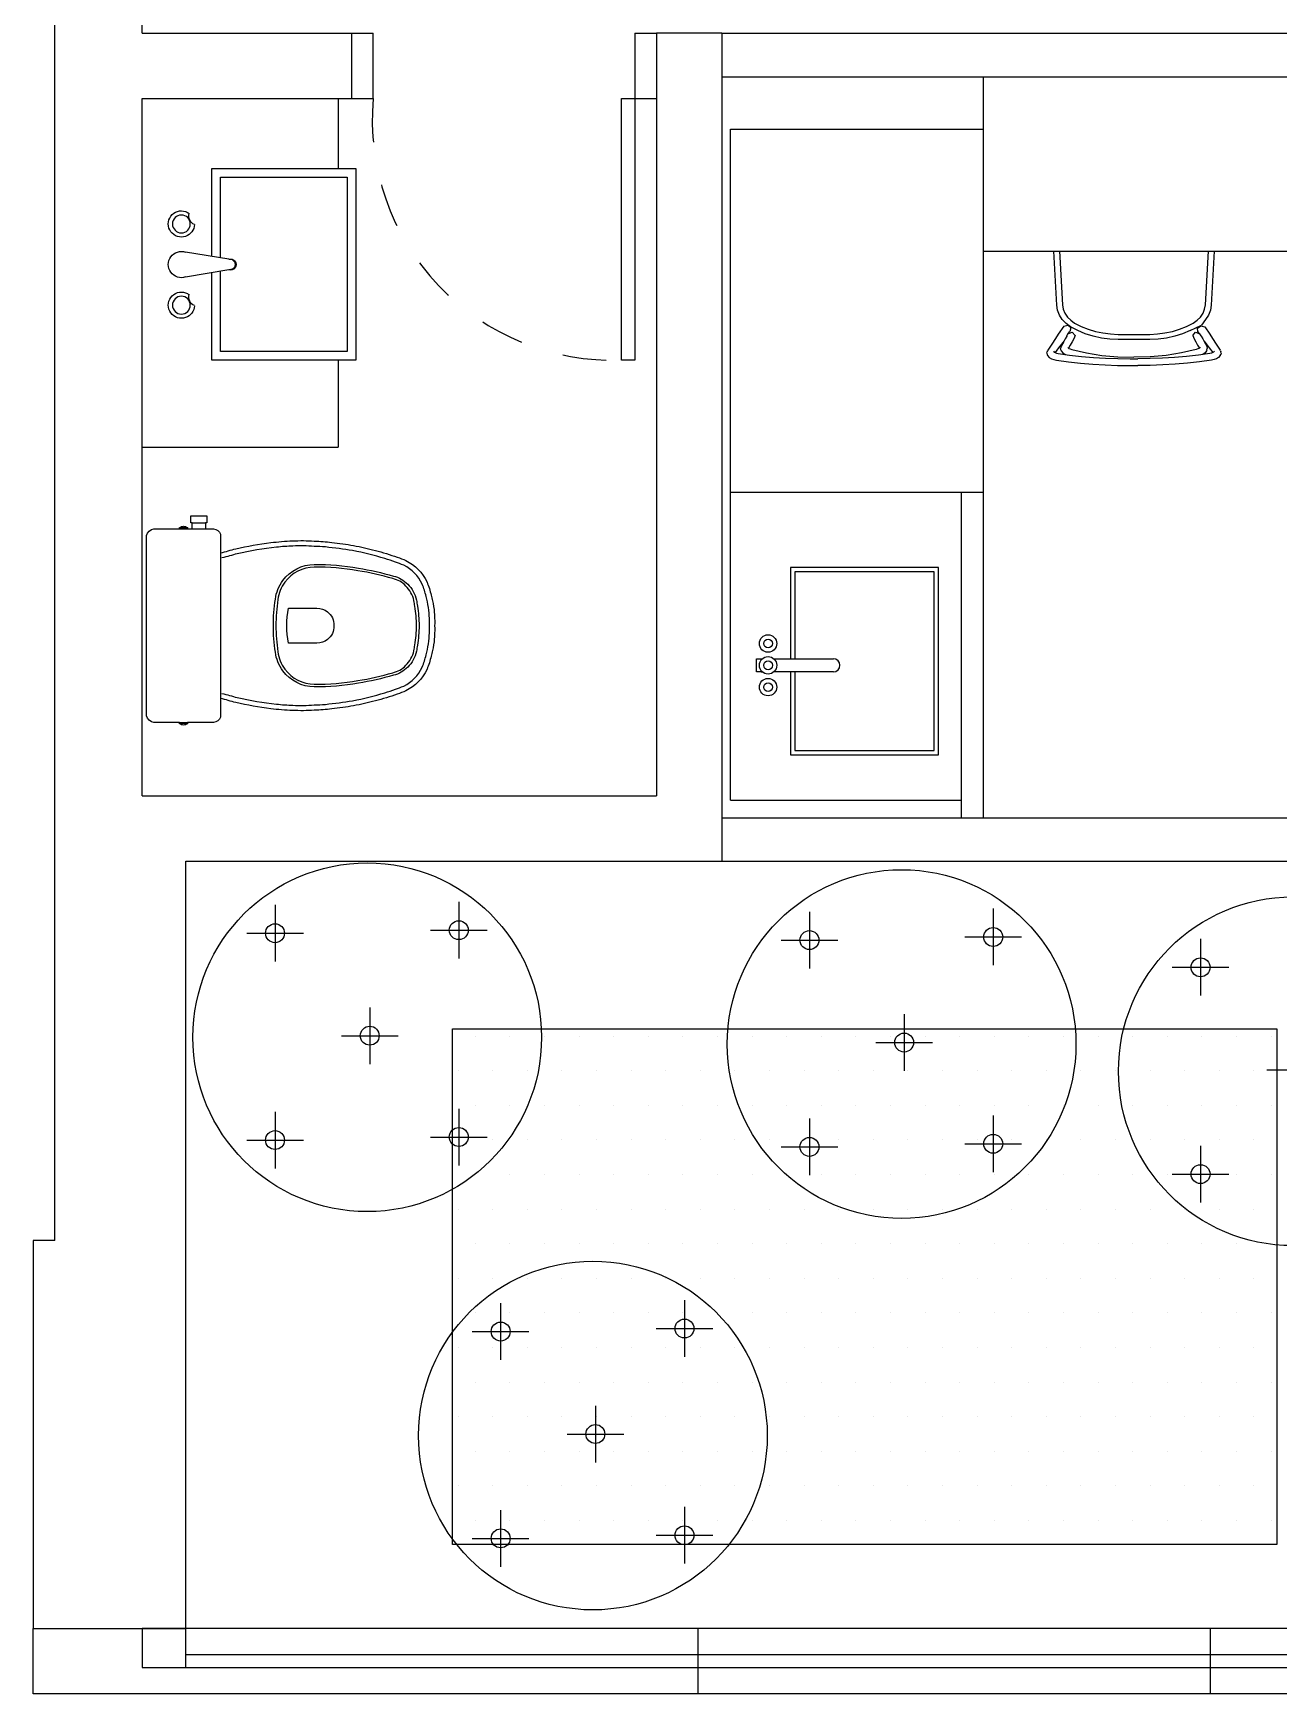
# Model space of a CAD drawing. Header units: millimetres. Extents: x 7034 to 7235, y -465 to -378.
# Drawn here: x 7036.26 to 7039.118, y -393.227 to -389.417 of the extents above; entities that cross this region are included whole.
import ezdxf

# ---------------------------------------------------------------- set-up
doc = ezdxf.new("R2010")
doc.units = ezdxf.units.MM
doc.header["$LTSCALE"] = 0.005
doc.linetypes.add('CONTINUO', pattern=[0])
doc.linetypes.add('DASHED', pattern=[19.05, 12.7, -6.35])
doc.layers.get('0').update_dxf_attribs({"linetype": 'CONTINUO'})
for name, color, linetype in [('252', 252, 'Continuous'), ('ARQ-PEITORIAL', 4, 'Continuous'), ('ARQ_ALVENARIA', 6, 'Continuous'), ('ARQ_ESQUADRIA', 5, 'Continuous'), ('ARQ_JANELAALTA', 150, 'DASHED'), ('ARQ_MOBILIARIO 1', 8, 'Continuous'), ('ARQ_MOBILIARIO 2', 252, 'Continuous'), ('JANELA', 10, 'Continuous'), ('NN_PISO', 8, 'Continuous')]:
    doc.layers.add(name, color=color, linetype=linetype)

# ---------------------------------------------------------------- blocks, each defined once
blk = doc.blocks.new('cbtorb2')
at = {"layer": '252'}
for p, q in [((-0.01, -0.0904), (-0.0237, -0.0081)), ((0.01, -0.0904), (0.0237, -0.0081)), ((-0.0088, -0.0975), (-0.01, -0.0904)), ((0.0088, -0.0975), (0.01, -0.0904))]:
    blk.add_line(p, q, dxfattribs=at)
for centre in [(-0.0774, 0), (0.0774, 0)]:
    blk.add_circle(centre, 0.017, dxfattribs=at)
for centre, radius, start, end in [((-0.0774, 0), 0.025, 341.1513, 198.8487), ((0, 0), 0.025, 341.1513, 198.8487), ((0.0774, 0), 0.025, 341.1513, 198.8487), ((-0.0774, 0), 0.025, 198.8487, 216.2316), ((-0.0927, -0.0318), 0.0177, 22.7472, 105.6562), ((-0.0774, 0), 0.025, 272.1718, 341.1513), ((0.0774, 0), 0.025, 198.8487, 216.2316), ((0.062, -0.0318), 0.0177, 22.7472, 105.6562), ((0.0774, 0), 0.025, 272.1718, 341.1513), ((0, -0.0938), 0.0106, 161.2845, 18.7155), ((0, -0.0922), 0.0103, 210.8046, 329.1954)]:
    blk.add_arc(centre, radius, start, end, dxfattribs=at)
blk = doc.blocks.new('Baci01p')
for points in [[(0.17, 0), (0.17, 0.205, 0.059373), (0.1695, 0.2098, 0.333509), (0.154, 0.222), (0.1355, 0.222), (0.1045, 0.222), (0.094, 0.222), (0.094, 0.2248, 0.252251), (0.0939, 0.2251, 0.160103), (0.085, 0.228, 0.160103), (0.0761, 0.2251, 0.252251), (0.076, 0.2248), (0.076, 0.222), (0.017, 0.222, 0.327853), (0.0003, 0.2069, 0.087637), (0, 0.2038), (0, 0), (0, -0.2038, 0.087637), (0.0003, -0.2069, 0.327853), (0.017, -0.222), (0.076, -0.222), (0.076, -0.2248, 0.252251), (0.0761, -0.2251, 0.160103), (0.085, -0.228, 0.160103), (0.0939, -0.2251, 0.252251), (0.094, -0.2248), (0.094, -0.222), (0.1045, -0.222), (0.1045, -0.236), (0.102, -0.236), (0.102, -0.252), (0.12, -0.252), (0.138, -0.252), (0.138, -0.236), (0.1355, -0.236), (0.1355, -0.222), (0.154, -0.222, 0.333509), (0.1695, -0.2098, 0.059373), (0.17, -0.205)], [(0.291, 0, 0.041331), (0.2956, -0.0608, 0.129345), (0.3127, -0.1036, 0.234638), (0.385, -0.1405, 0.044666), (0.486, -0.1319, 0.031515), (0.5665, -0.1138, 0.151063), (0.5993, -0.0952, 0.148094), (0.6192, -0.0588, 0.031073), (0.6214, -0.0451, 0.035055), (0.6255, 0, 0.035055), (0.6214, 0.0451, 0.031073), (0.6192, 0.0588, 0.148094), (0.5993, 0.0952, 0.151063), (0.5665, 0.1138, 0.031515), (0.486, 0.1319, 0.044666), (0.385, 0.1405, 0.234638), (0.3127, 0.1036, 0.129345), (0.2956, 0.0608, 0.041331)], [(0.297, 0, -0.041434), (0.3015, 0.06, -0.129651), (0.3175, 0.1, -0.234583), (0.385, 0.1345, -0.044678), (0.485, 0.126, -0.031614), (0.565, 0.108, -0.152477), (0.595, 0.091, -0.148725), (0.6134, 0.0575, -0.031624), (0.6155, 0.0444, -0.035113), (0.6195, 0, -0.035113), (0.6155, -0.0444, -0.031624), (0.6134, -0.0575, -0.148725), (0.595, -0.091, -0.152477), (0.565, -0.108, -0.031614), (0.485, -0.126, -0.044678), (0.385, -0.1345, -0.234583), (0.3175, -0.1, -0.129651), (0.3015, -0.06, -0.041434)], [(0.391, -0.04, 0.164444), (0.415, -0.032, 0.245936), (0.43, 0, 0.245936), (0.415, 0.032, 0.164444), (0.391, 0.04), (0.326, 0.04, 0.108885), (0.326, -0.04)]]:
    blk.add_lwpolyline(points, format="xyb", close=True)
for points in [[(0.076, 0.222), (0.094, 0.222)], [(0.093, 0.2245), (0.085, 0.2245), (0.077, 0.2245)], [(0.076, -0.222), (0.094, -0.222)], [(0.093, -0.2245), (0.085, -0.2245), (0.077, -0.2245)], [(0.1045, -0.222), (0.1355, -0.222)], [(0.1045, -0.236), (0.12, -0.236), (0.1355, -0.236)]]:
    blk.add_lwpolyline(points)
for points in [[(0.17, -0.167, -0.003882), (0.205, -0.1765, 0.024258), (0.285, -0.1905, 0.02486), (0.335, -0.1945, 0.033324), (0.385, -0.194, 0.02486), (0.425, -0.191, 0.012268), (0.475, -0.184, 0.015806), (0.525, -0.1725, 0.026699), (0.575, -0.157, 0.021919), (0.595, -0.1495, 0.174675), (0.6435, -0.1, 0.045452), (0.653, -0.07, 0.022856), (0.6562, -0.0571, 0.041289), (0.6602, -0.0304, 0.052091), (0.6606, -0.0228, 0.04333), (0.661, 0, 0.04333), (0.6606, 0.0228, 0.052091), (0.6602, 0.0304, 0.041289), (0.6562, 0.0571, 0.022856), (0.653, 0.07, 0.045452), (0.6435, 0.1, 0.174675), (0.595, 0.1495, 0.021919), (0.575, 0.157, 0.026699), (0.525, 0.1725, 0.015806), (0.475, 0.184, 0.012268), (0.425, 0.191, 0.02486), (0.385, 0.194, 0.033324), (0.335, 0.1945, 0.02486), (0.285, 0.1905, 0.024258), (0.205, 0.1765, -0.003882), (0.17, 0.167)], [(0.1731, 0.1554, 0.003849), (0.2079, 0.1649, -0.027799), (0.2984, 0.18, -0.018883), (0.3355, 0.1825, -0.033646), (0.3844, 0.182, -0.016781), (0.4106, 0.1805, -0.015438), (0.4729, 0.1722, -0.023716), (0.5465, 0.154, -0.013571), (0.5711, 0.1457, -0.02186), (0.59, 0.1386, -0.173345), (0.6325, 0.0952, -0.045814), (0.6414, 0.067, -0.024058), (0.6444, 0.0546, -0.042614), (0.6482, 0.029, -0.066108), (0.6485, 0.0226, -0.047154), (0.649, 0, -0.047154), (0.6485, -0.0226, -0.066108), (0.6482, -0.029, -0.042614), (0.6444, -0.0546, -0.024058), (0.6414, -0.067, -0.045814), (0.6325, -0.0952, -0.173345), (0.59, -0.1386, -0.02186), (0.5711, -0.1457, -0.013571), (0.5465, -0.154, -0.023716), (0.4729, -0.1722, -0.015438), (0.4106, -0.1805, -0.016781), (0.3844, -0.182, -0.033646), (0.3355, -0.1825, -0.018883), (0.2984, -0.18, -0.027799), (0.2079, -0.1649, 0.003849), (0.1731, -0.1554)]]:
    blk.add_lwpolyline(points, format="xyb")

msp = doc.modelspace()

# ---------------------------------------------------------------- linework, layer by layer
at = {"layer": '252'}
for points in [[(7036.6699, -389.9292), (7036.6699, -389.7269), (7036.9999, -389.7269), (7036.9999, -390.1669), (7036.6699, -390.1669), (7036.6699, -389.9662)], [(7036.6899, -389.9325), (7036.6899, -389.7469), (7036.9799, -389.7469), (7036.9799, -390.1469), (7036.6899, -390.1469), (7036.6899, -389.9628)]]:
    msp.add_lwpolyline(points, dxfattribs=at)
at = {"layer": 'ARQ-PEITORIAL'}
for p, q in [((7037.8399, -389.4169), (7040.2349, -389.4169)), ((7037.8399, -389.5169), (7040.1349, -389.5169)), ((7037.8399, -391.2169), (7040.1349, -391.2169)), ((7037.8399, -391.3169), (7040.1349, -391.3169))]:
    msp.add_line(p, q, dxfattribs=at)
at = {"layer": 'ARQ_ALVENARIA'}
for p, q in [((7036.3099, -392.1869), (7036.3099, -386.6269)), ((7036.5099, -389.4169), (7036.5099, -388.4269)), ((7036.5099, -389.4169), (7036.9899, -389.4169)), ((7036.5099, -389.4169), (7036.9899, -389.4169)), ((7036.9899, -389.4169), (7036.9899, -389.5669)), ((7037.6899, -389.4169), (7037.6899, -391.1669)), ((7037.8399, -389.4169), (7037.6899, -389.4169)), ((7037.8399, -389.4169), (7037.6899, -389.4169)), ((7037.8399, -389.4169), (7037.8399, -391.3169)), ((7036.5099, -391.1669), (7036.5099, -389.5669)), ((7036.5099, -389.5669), (7036.9899, -389.5669)), ((7036.5099, -391.1669), (7037.6899, -391.1669)), ((7036.6099, -391.3169), (7037.8399, -391.3169))]:
    msp.add_line(p, q, dxfattribs=at)
msp.add_lwpolyline([(7036.3099, -392.1869), (7036.2599, -392.1869), (7036.2599, -393.0769), (7036.6099, -393.0769), (7036.6099, -392.1869), (7036.6099, -391.3169)], dxfattribs=at)
at = {"layer": 'ARQ_ESQUADRIA'}
for p, q in [((7036.9899, -389.4169), (7037.0399, -389.4169)), ((7037.6399, -389.4169), (7037.6399, -389.5669)), ((7037.6399, -389.4169), (7037.6899, -389.4169)), ((7036.9899, -389.5669), (7037.0399, -389.5669)), ((7037.6399, -389.5669), (7037.6899, -389.5669)), ((7037.7849, -393.0769), (7037.7849, -393.2269)), ((7038.9599, -393.0769), (7038.9599, -393.2269)), ((7036.6099, -393.1369), (7041.4349, -393.1369)), ((7036.6099, -393.1669), (7041.4349, -393.1669))]:
    msp.add_line(p, q, dxfattribs=at)
for points in [[(7037.0399, -389.5669), (7037.0399, -389.4169)], [(7037.6399, -389.5669), (7037.6399, -390.1669), (7037.6099, -390.1669), (7037.6099, -389.5669), (7037.6399, -389.5669)]]:
    msp.add_lwpolyline(points, dxfattribs=at)
msp.add_lwpolyline([(7036.5099, -393.0769), (7036.5099, -393.1669), (7036.6099, -393.1669), (7036.6099, -393.0769)], close=True, dxfattribs=at)
at = {"layer": 'ARQ_JANELAALTA'}
msp.add_arc((7037.5899, -389.6151), 0.5521, 174.9889, 272.0735, dxfattribs=at)
at = {"layer": 'ARQ_MOBILIARIO 1', "linetype": 'Continuous'}
for p, q in [((7038.4399, -391.2169), (7038.4399, -389.5169)), ((7036.9599, -389.5669), (7036.9599, -389.7269)), ((7037.8599, -391.1769), (7037.8599, -389.6369)), ((7037.8599, -389.6369), (7038.4399, -389.6369)), ((7038.4399, -389.9169), (7040.1349, -389.9169)), ((7036.9599, -390.1669), (7036.9599, -390.3669)), ((7036.5099, -390.3669), (7036.9599, -390.3669)), ((7037.8599, -390.4702), (7038.4399, -390.4702)), ((7038.3899, -391.2169), (7038.3899, -390.4702))]:
    msp.add_line(p, q, dxfattribs=at)
msp.add_lwpolyline([(7037.8599, -391.1769), (7038.3899, -391.1769)], dxfattribs=at)
at = {"layer": 'ARQ_MOBILIARIO 2'}
for p, q in [((7038.6082, -390.0406), (7038.6014, -389.9169)), ((7038.6147, -389.9169), (7038.6215, -390.0401)), ((7038.9493, -390.0401), (7038.9561, -389.9169)), ((7038.9693, -389.9169), (7038.9625, -390.0406)), ((7038.6101, -390.0523), (7038.6082, -390.0406)), ((7038.6144, -390.0635), (7038.6101, -390.0523)), ((7038.6209, -390.0737), (7038.6144, -390.0635)), ((7038.6215, -390.0401), (7038.6232, -390.05)), ((7038.6232, -390.05), (7038.6269, -390.0595)), ((7038.6269, -390.0595), (7038.6327, -390.0681)), ((7038.938, -390.0681), (7038.9438, -390.0595)), ((7038.9438, -390.0595), (7038.9476, -390.05)), ((7038.9476, -390.05), (7038.9493, -390.0401)), ((7038.9564, -390.0635), (7038.9498, -390.0737)), ((7038.9607, -390.0523), (7038.9564, -390.0635)), ((7038.9625, -390.0406), (7038.9607, -390.0523)), ((7038.6242, -390.0887), (7038.6116, -390.1072)), ((7038.6295, -390.0828), (7038.6209, -390.0737)), ((7038.6242, -390.0887), (7038.6336, -390.087)), ((7038.6396, -390.0906), (7038.6295, -390.0828)), ((7038.6327, -390.0681), (7038.6403, -390.0756)), ((7038.6336, -390.087), (7038.6404, -390.093)), ((7038.634, -390.107), (7038.6439, -390.1029)), ((7038.6347, -390.1059), (7038.6386, -390.1013)), ((7038.6404, -390.093), (7038.6386, -390.1013)), ((7038.6563, -390.099), (7038.6396, -390.0906)), ((7038.6403, -390.0756), (7038.6492, -390.0818)), ((7038.6439, -390.1029), (7038.6504, -390.1107)), ((7038.6492, -390.0818), (7038.6645, -390.0895)), ((7038.6738, -390.1064), (7038.6563, -390.099)), ((7038.6645, -390.0895), (7038.6805, -390.0959)), ((7038.6805, -390.0959), (7038.6972, -390.1009)), ((7038.6972, -390.1009), (7038.7142, -390.1047)), ((7038.7142, -390.1047), (7038.7316, -390.107)), ((7038.8391, -390.107), (7038.8565, -390.1047)), ((7038.8565, -390.1047), (7038.8736, -390.1009)), ((7038.8736, -390.1009), (7038.8902, -390.0959)), ((7038.8902, -390.0959), (7038.9063, -390.0895)), ((7038.9144, -390.099), (7038.897, -390.1064)), ((7038.9063, -390.0895), (7038.9216, -390.0818)), ((7038.9144, -390.099), (7038.9404, -390.0867)), ((7038.9203, -390.1107), (7038.9269, -390.1029)), ((7038.9216, -390.0818), (7038.9305, -390.0756)), ((7038.9269, -390.1029), (7038.9368, -390.107)), ((7038.9305, -390.0756), (7038.938, -390.0681)), ((7038.9315, -390.0933), (7038.9389, -390.0881)), ((7038.9323, -390.1016), (7038.9315, -390.0933)), ((7038.936, -390.1059), (7038.9323, -390.1016)), ((7038.9389, -390.0881), (7038.9479, -390.0906)), ((7038.9498, -390.0737), (7038.9404, -390.0867)), ((7038.9479, -390.0906), (7038.9592, -390.1072)), ((7038.5971, -390.13), (7038.5878, -390.1443)), ((7038.6053, -390.1172), (7038.5971, -390.13)), ((7038.6126, -390.1388), (7038.6045, -390.1498)), ((7038.6116, -390.1072), (7038.6053, -390.1172)), ((7038.6219, -390.1268), (7038.6126, -390.1388)), ((7038.618, -390.1352), (7038.6171, -390.1405)), ((7038.6178, -390.1432), (7038.6171, -390.1405)), ((7038.6178, -390.1432), (7038.6187, -390.1459)), ((7038.6235, -390.1254), (7038.618, -390.1352)), ((7038.6247, -390.1233), (7038.6219, -390.1268)), ((7038.6277, -390.1179), (7038.6235, -390.1254)), ((7038.631, -390.1118), (7038.6277, -390.1179)), ((7038.6314, -390.111), (7038.631, -390.1118)), ((7038.6314, -390.111), (7038.634, -390.107)), ((7038.634, -390.1372), (7038.6346, -390.1388)), ((7038.6346, -390.1388), (7038.6349, -390.1392)), ((7038.6349, -390.1392), (7038.6362, -390.1401)), ((7038.6394, -390.1324), (7038.6353, -390.1395)), ((7038.6362, -390.1401), (7038.6389, -390.1413)), ((7038.6389, -390.1413), (7038.6427, -390.1427)), ((7038.6436, -390.1248), (7038.6394, -390.1324)), ((7038.6427, -390.1427), (7038.6762, -390.1503)), ((7038.6471, -390.1183), (7038.6436, -390.1248)), ((7038.6504, -390.1107), (7038.6471, -390.1183)), ((7038.692, -390.1122), (7038.6738, -390.1064)), ((7038.7107, -390.1164), (7038.692, -390.1122)), ((7038.7299, -390.1189), (7038.7107, -390.1164)), ((7038.7492, -390.1198), (7038.7299, -390.1189)), ((7038.7316, -390.107), (7038.7492, -390.1079)), ((7038.7492, -390.1079), (7038.8216, -390.1079)), ((7038.8216, -390.1198), (7038.7492, -390.1198)), ((7038.8216, -390.1079), (7038.8391, -390.107)), ((7038.8409, -390.1189), (7038.8216, -390.1198)), ((7038.86, -390.1164), (7038.8409, -390.1189)), ((7038.8788, -390.1122), (7038.86, -390.1164)), ((7038.897, -390.1064), (7038.8788, -390.1122)), ((7038.928, -390.1427), (7038.8946, -390.1503)), ((7038.9203, -390.1107), (7038.9237, -390.1183)), ((7038.9237, -390.1183), (7038.9272, -390.1248)), ((7038.9272, -390.1248), (7038.9314, -390.1324)), ((7038.9318, -390.1413), (7038.928, -390.1427)), ((7038.9314, -390.1324), (7038.9355, -390.1395)), ((7038.9346, -390.1401), (7038.9318, -390.1413)), ((7038.9359, -390.1392), (7038.9346, -390.1401)), ((7038.9362, -390.1388), (7038.9359, -390.1392)), ((7038.9367, -390.1372), (7038.9362, -390.1388)), ((7038.9393, -390.111), (7038.9368, -390.107)), ((7038.9393, -390.111), (7038.9398, -390.1118)), ((7038.9398, -390.1118), (7038.9431, -390.1179)), ((7038.9431, -390.1179), (7038.9472, -390.1254)), ((7038.9461, -390.1233), (7038.9489, -390.1268)), ((7038.9472, -390.1254), (7038.9527, -390.1352)), ((7038.9489, -390.1268), (7038.9582, -390.1388)), ((7038.9529, -390.1432), (7038.9521, -390.1459)), ((7038.9527, -390.1352), (7038.9537, -390.1405)), ((7038.9529, -390.1432), (7038.9537, -390.1405)), ((7038.9582, -390.1388), (7038.9663, -390.1498)), ((7038.9592, -390.1072), (7038.9655, -390.1172)), ((7038.9655, -390.1172), (7038.9737, -390.13)), ((7038.9737, -390.13), (7038.983, -390.1443)), ((7038.5854, -390.1507), (7038.5861, -390.1479)), ((7038.5854, -390.1507), (7038.5862, -390.1537)), ((7038.5868, -390.1454), (7038.5861, -390.1479)), ((7038.5862, -390.1537), (7038.5873, -390.1567)), ((7038.5868, -390.1454), (7038.5878, -390.1443)), ((7038.5873, -390.1567), (7038.5912, -390.1608)), ((7038.5912, -390.1608), (7038.596, -390.1637)), ((7038.596, -390.1637), (7038.6014, -390.1657)), ((7038.6006, -390.1467), (7038.6027, -390.1488)), ((7038.6014, -390.1657), (7038.6076, -390.1674)), ((7038.6027, -390.1488), (7038.6043, -390.1497)), ((7038.6043, -390.1497), (7038.6075, -390.1509)), ((7038.6075, -390.1509), (7038.6114, -390.152)), ((7038.6076, -390.1674), (7038.6352, -390.1709)), ((7038.6114, -390.152), (7038.6376, -390.1553)), ((7038.6187, -390.1459), (7038.6221, -390.1501)), ((7038.6221, -390.1501), (7038.6267, -390.1535)), ((7038.6267, -390.1535), (7038.6281, -390.1541)), ((7038.6352, -390.1709), (7038.6628, -390.1739)), ((7038.6376, -390.1553), (7038.6648, -390.1583)), ((7038.6628, -390.1739), (7038.6909, -390.1764)), ((7038.6648, -390.1583), (7038.6923, -390.1607)), ((7038.6762, -390.1503), (7038.7116, -390.1561)), ((7038.6909, -390.1764), (7038.7192, -390.1781)), ((7038.6923, -390.1607), (7038.7202, -390.1624)), ((7038.7116, -390.1561), (7038.7482, -390.1596)), ((7038.7192, -390.1781), (7038.7478, -390.1792)), ((7038.7202, -390.1624), (7038.7483, -390.1635)), ((7038.7478, -390.1792), (7038.7765, -390.1796)), ((7038.7482, -390.1596), (7038.7854, -390.1604)), ((7038.7483, -390.1635), (7038.7766, -390.1638)), ((7038.7765, -390.1796), (7038.7943, -390.1796)), ((7038.7766, -390.1638), (7038.7942, -390.1638)), ((7038.8226, -390.1596), (7038.7854, -390.1604)), ((7038.8224, -390.1635), (7038.7942, -390.1638)), ((7038.8229, -390.1792), (7038.7943, -390.1796)), ((7038.8505, -390.1624), (7038.8224, -390.1635)), ((7038.8591, -390.1561), (7038.8226, -390.1596)), ((7038.8515, -390.1781), (7038.8229, -390.1792)), ((7038.8784, -390.1607), (7038.8505, -390.1624)), ((7038.8799, -390.1764), (7038.8515, -390.1781)), ((7038.8946, -390.1503), (7038.8591, -390.1561)), ((7038.906, -390.1583), (7038.8784, -390.1607)), ((7038.9079, -390.1739), (7038.8799, -390.1764)), ((7038.9332, -390.1553), (7038.906, -390.1583)), ((7038.9355, -390.1709), (7038.9079, -390.1739)), ((7038.9593, -390.152), (7038.9332, -390.1553)), ((7038.9632, -390.1674), (7038.9355, -390.1709)), ((7038.9441, -390.1535), (7038.9427, -390.1541)), ((7038.9487, -390.1501), (7038.9441, -390.1535)), ((7038.9521, -390.1459), (7038.9487, -390.1501)), ((7038.9633, -390.1509), (7038.9593, -390.152)), ((7038.9694, -390.1657), (7038.9632, -390.1674)), ((7038.9664, -390.1497), (7038.9633, -390.1509)), ((7038.968, -390.1488), (7038.9664, -390.1497)), ((7038.9702, -390.1467), (7038.968, -390.1488)), ((7038.9748, -390.1637), (7038.9694, -390.1657)), ((7038.9796, -390.1608), (7038.9748, -390.1637)), ((7038.9835, -390.1567), (7038.9796, -390.1608)), ((7038.9839, -390.1454), (7038.983, -390.1443)), ((7038.9835, -390.1567), (7038.9844, -390.154)), ((7038.9839, -390.1454), (7038.9847, -390.1479)), ((7038.9854, -390.1507), (7038.9844, -390.154)), ((7038.9854, -390.1507), (7038.9847, -390.1479)), ((7038.3271, -390.6529), (7038.0071, -390.6529)), ((7038.0071, -390.6529), (7038.0071, -390.8522)), ((7038.3271, -391.0629), (7038.3271, -390.6529)), ((7037.9196, -390.8822), (7037.9196, -390.8522)), ((7037.9196, -390.8522), (7037.9298, -390.8522)), ((7037.9298, -390.8522), (7037.933, -390.8522)), ((7037.9592, -390.8522), (7038.0959, -390.8522)), ((7037.9592, -390.8522), (7038.0726, -390.8522)), ((7037.9298, -390.8822), (7037.9196, -390.8822)), ((7037.9298, -390.8822), (7037.9326, -390.8822)), ((7038.0959, -390.8822), (7037.9592, -390.8822)), ((7038.0726, -390.8822), (7037.9592, -390.8822)), ((7038.0071, -390.8822), (7038.0071, -391.0629)), ((7038.3271, -391.0636), (7038.0071, -391.0636)), ((7037.2222, -391.7014), (7039.1132, -391.7014)), ((7037.2222, -392.8842), (7037.2222, -391.7014)), ((7039.1132, -391.7014), (7039.1132, -392.8842)), ((7039.1132, -392.8842), (7037.2222, -392.8842))]:
    msp.add_line(p, q, dxfattribs=at)
at = {"layer": 'ARQ_MOBILIARIO 2', "linetype": 'Continuous'}
for p, q in [((7037.2744, -391.7181), (7037.2744, -391.7181)), ((7037.3538, -391.7181), (7037.3538, -391.7181)), ((7037.4332, -391.7181), (7037.4332, -391.7181)), ((7037.5126, -391.7181), (7037.5126, -391.7181)), ((7037.5919, -391.7181), (7037.5919, -391.7181)), ((7037.6713, -391.7181), (7037.6713, -391.7181)), ((7037.7507, -391.7181), (7037.7507, -391.7181)), ((7037.8301, -391.7181), (7037.8301, -391.7181)), ((7037.9094, -391.7181), (7037.9094, -391.7181)), ((7037.9888, -391.7181), (7037.9888, -391.7181)), ((7038.0682, -391.7181), (7038.0682, -391.7181)), ((7038.1476, -391.7181), (7038.1476, -391.7181)), ((7038.2269, -391.7181), (7038.2269, -391.7181)), ((7038.3063, -391.7181), (7038.3063, -391.7181)), ((7038.3857, -391.7181), (7038.3857, -391.7181)), ((7038.4651, -391.7181), (7038.4651, -391.7181)), ((7038.5444, -391.7181), (7038.5444, -391.7181)), ((7038.6238, -391.7181), (7038.6238, -391.7181)), ((7038.7032, -391.7181), (7038.7032, -391.7181)), ((7038.7826, -391.7181), (7038.7826, -391.7181)), ((7038.8619, -391.7181), (7038.8619, -391.7181)), ((7038.9413, -391.7181), (7038.9413, -391.7181)), ((7039.0207, -391.7181), (7039.0207, -391.7181)), ((7039.1001, -391.7181), (7039.1001, -391.7181)), ((7037.2347, -391.7975), (7037.2347, -391.7975)), ((7037.3141, -391.7975), (7037.3141, -391.7975)), ((7037.3935, -391.7975), (7037.3935, -391.7975)), ((7037.4729, -391.7975), (7037.4729, -391.7975)), ((7037.5522, -391.7975), (7037.5522, -391.7975)), ((7037.6316, -391.7975), (7037.6316, -391.7975)), ((7037.711, -391.7975), (7037.711, -391.7975)), ((7037.7904, -391.7975), (7037.7904, -391.7975)), ((7037.8697, -391.7975), (7037.8697, -391.7975)), ((7037.9491, -391.7975), (7037.9491, -391.7975)), ((7038.0285, -391.7975), (7038.0285, -391.7975)), ((7038.1079, -391.7975), (7038.1079, -391.7975)), ((7038.1872, -391.7975), (7038.1872, -391.7975)), ((7038.2666, -391.7975), (7038.2666, -391.7975)), ((7038.346, -391.7975), (7038.346, -391.7975)), ((7038.4254, -391.7975), (7038.4254, -391.7975)), ((7038.5047, -391.7975), (7038.5047, -391.7975)), ((7038.5841, -391.7975), (7038.5841, -391.7975)), ((7038.6635, -391.7975), (7038.6635, -391.7975)), ((7038.7429, -391.7975), (7038.7429, -391.7975)), ((7038.8222, -391.7975), (7038.8222, -391.7975)), ((7038.9016, -391.7975), (7038.9016, -391.7975)), ((7038.981, -391.7975), (7038.981, -391.7975)), ((7039.0604, -391.7975), (7039.0604, -391.7975)), ((7037.2744, -391.8769), (7037.2744, -391.8769)), ((7037.3538, -391.8769), (7037.3538, -391.8769)), ((7037.4332, -391.8769), (7037.4332, -391.8769)), ((7037.5126, -391.8769), (7037.5126, -391.8769)), ((7037.5919, -391.8769), (7037.5919, -391.8769)), ((7037.6713, -391.8769), (7037.6713, -391.8769)), ((7037.7507, -391.8769), (7037.7507, -391.8769)), ((7037.8301, -391.8769), (7037.8301, -391.8769)), ((7037.9094, -391.8769), (7037.9094, -391.8769)), ((7037.9888, -391.8769), (7037.9888, -391.8769)), ((7038.0682, -391.8769), (7038.0682, -391.8769)), ((7038.1476, -391.8769), (7038.1476, -391.8769)), ((7038.2269, -391.8769), (7038.2269, -391.8769)), ((7038.3063, -391.8769), (7038.3063, -391.8769)), ((7038.3857, -391.8769), (7038.3857, -391.8769)), ((7038.4651, -391.8769), (7038.4651, -391.8769)), ((7038.5444, -391.8769), (7038.5444, -391.8769)), ((7038.6238, -391.8769), (7038.6238, -391.8769)), ((7038.7032, -391.8769), (7038.7032, -391.8769)), ((7038.7826, -391.8769), (7038.7826, -391.8769)), ((7038.8619, -391.8769), (7038.8619, -391.8769)), ((7038.9413, -391.8769), (7038.9413, -391.8769)), ((7039.0207, -391.8769), (7039.0207, -391.8769)), ((7039.1001, -391.8769), (7039.1001, -391.8769)), ((7037.2347, -391.9562), (7037.2347, -391.9562)), ((7037.3141, -391.9562), (7037.3141, -391.9562)), ((7037.3935, -391.9562), (7037.3935, -391.9562)), ((7037.4729, -391.9562), (7037.4729, -391.9562)), ((7037.5522, -391.9562), (7037.5522, -391.9562)), ((7037.6316, -391.9562), (7037.6316, -391.9562)), ((7037.711, -391.9562), (7037.711, -391.9562)), ((7037.7904, -391.9562), (7037.7904, -391.9562)), ((7037.8697, -391.9562), (7037.8697, -391.9562)), ((7037.9491, -391.9562), (7037.9491, -391.9562)), ((7038.0285, -391.9562), (7038.0285, -391.9562)), ((7038.1079, -391.9562), (7038.1079, -391.9562)), ((7038.1872, -391.9562), (7038.1872, -391.9562)), ((7038.2666, -391.9562), (7038.2666, -391.9562)), ((7038.346, -391.9562), (7038.346, -391.9562)), ((7038.4254, -391.9562), (7038.4254, -391.9562)), ((7038.5047, -391.9562), (7038.5047, -391.9562)), ((7038.5841, -391.9562), (7038.5841, -391.9562)), ((7038.6635, -391.9562), (7038.6635, -391.9562)), ((7038.7429, -391.9562), (7038.7429, -391.9562)), ((7038.8222, -391.9562), (7038.8222, -391.9562)), ((7038.9016, -391.9562), (7038.9016, -391.9562)), ((7038.981, -391.9562), (7038.981, -391.9562)), ((7039.0604, -391.9562), (7039.0604, -391.9562)), ((7037.2744, -392.0356), (7037.2744, -392.0356)), ((7037.3538, -392.0356), (7037.3538, -392.0356)), ((7037.4332, -392.0356), (7037.4332, -392.0356)), ((7037.5126, -392.0356), (7037.5126, -392.0356)), ((7037.5919, -392.0356), (7037.5919, -392.0356)), ((7037.6713, -392.0356), (7037.6713, -392.0356)), ((7037.7507, -392.0356), (7037.7507, -392.0356)), ((7037.8301, -392.0356), (7037.8301, -392.0356)), ((7037.9094, -392.0356), (7037.9094, -392.0356)), ((7037.9888, -392.0356), (7037.9888, -392.0356)), ((7038.0682, -392.0356), (7038.0682, -392.0356)), ((7038.1476, -392.0356), (7038.1476, -392.0356)), ((7038.2269, -392.0356), (7038.2269, -392.0356)), ((7038.3063, -392.0356), (7038.3063, -392.0356)), ((7038.3857, -392.0356), (7038.3857, -392.0356)), ((7038.4651, -392.0356), (7038.4651, -392.0356)), ((7038.5444, -392.0356), (7038.5444, -392.0356)), ((7038.6238, -392.0356), (7038.6238, -392.0356)), ((7038.7032, -392.0356), (7038.7032, -392.0356)), ((7038.7826, -392.0356), (7038.7826, -392.0356)), ((7038.8619, -392.0356), (7038.8619, -392.0356)), ((7038.9413, -392.0356), (7038.9413, -392.0356)), ((7039.0207, -392.0356), (7039.0207, -392.0356)), ((7039.1001, -392.0356), (7039.1001, -392.0356)), ((7037.2347, -392.115), (7037.2347, -392.115)), ((7037.3141, -392.115), (7037.3141, -392.115)), ((7037.3935, -392.115), (7037.3935, -392.115)), ((7037.4729, -392.115), (7037.4729, -392.115)), ((7037.5522, -392.115), (7037.5522, -392.115)), ((7037.6316, -392.115), (7037.6316, -392.115)), ((7037.711, -392.115), (7037.711, -392.115)), ((7037.7904, -392.115), (7037.7904, -392.115)), ((7037.8697, -392.115), (7037.8697, -392.115)), ((7037.9491, -392.115), (7037.9491, -392.115)), ((7038.0285, -392.115), (7038.0285, -392.115)), ((7038.1079, -392.115), (7038.1079, -392.115)), ((7038.1872, -392.115), (7038.1872, -392.115)), ((7038.2666, -392.115), (7038.2666, -392.115)), ((7038.346, -392.115), (7038.346, -392.115)), ((7038.4254, -392.115), (7038.4254, -392.115)), ((7038.5047, -392.115), (7038.5047, -392.115)), ((7038.5841, -392.115), (7038.5841, -392.115)), ((7038.6635, -392.115), (7038.6635, -392.115)), ((7038.7429, -392.115), (7038.7429, -392.115)), ((7038.8222, -392.115), (7038.8222, -392.115)), ((7038.9016, -392.115), (7038.9016, -392.115)), ((7038.981, -392.115), (7038.981, -392.115)), ((7039.0604, -392.115), (7039.0604, -392.115)), ((7037.2744, -392.1944), (7037.2744, -392.1944)), ((7037.3538, -392.1944), (7037.3538, -392.1944)), ((7037.4332, -392.1944), (7037.4332, -392.1944)), ((7037.5126, -392.1944), (7037.5126, -392.1944)), ((7037.5919, -392.1944), (7037.5919, -392.1944)), ((7037.6713, -392.1944), (7037.6713, -392.1944)), ((7037.7507, -392.1944), (7037.7507, -392.1944)), ((7037.8301, -392.1944), (7037.8301, -392.1944)), ((7037.9094, -392.1944), (7037.9094, -392.1944)), ((7037.9888, -392.1944), (7037.9888, -392.1944)), ((7038.0682, -392.1944), (7038.0682, -392.1944)), ((7038.1476, -392.1944), (7038.1476, -392.1944)), ((7038.2269, -392.1944), (7038.2269, -392.1944)), ((7038.3063, -392.1944), (7038.3063, -392.1944)), ((7038.3857, -392.1944), (7038.3857, -392.1944)), ((7038.4651, -392.1944), (7038.4651, -392.1944)), ((7038.5444, -392.1944), (7038.5444, -392.1944)), ((7038.6238, -392.1944), (7038.6238, -392.1944)), ((7038.7032, -392.1944), (7038.7032, -392.1944)), ((7038.7826, -392.1944), (7038.7826, -392.1944)), ((7038.8619, -392.1944), (7038.8619, -392.1944)), ((7038.9413, -392.1944), (7038.9413, -392.1944)), ((7039.0207, -392.1944), (7039.0207, -392.1944)), ((7039.1001, -392.1944), (7039.1001, -392.1944)), ((7037.2347, -392.2737), (7037.2347, -392.2737)), ((7037.3141, -392.2737), (7037.3141, -392.2737)), ((7037.3935, -392.2737), (7037.3935, -392.2737)), ((7037.4729, -392.2737), (7037.4729, -392.2737)), ((7037.5522, -392.2737), (7037.5522, -392.2737)), ((7037.6316, -392.2737), (7037.6316, -392.2737)), ((7037.711, -392.2737), (7037.711, -392.2737)), ((7037.7904, -392.2737), (7037.7904, -392.2737)), ((7037.8697, -392.2737), (7037.8697, -392.2737)), ((7037.9491, -392.2737), (7037.9491, -392.2737)), ((7038.0285, -392.2737), (7038.0285, -392.2737)), ((7038.1079, -392.2737), (7038.1079, -392.2737)), ((7038.1872, -392.2737), (7038.1872, -392.2737)), ((7038.2666, -392.2737), (7038.2666, -392.2737)), ((7038.346, -392.2737), (7038.346, -392.2737)), ((7038.4254, -392.2737), (7038.4254, -392.2737)), ((7038.5047, -392.2737), (7038.5047, -392.2737)), ((7038.5841, -392.2737), (7038.5841, -392.2737)), ((7038.6635, -392.2737), (7038.6635, -392.2737)), ((7038.7429, -392.2737), (7038.7429, -392.2737)), ((7038.8222, -392.2737), (7038.8222, -392.2737)), ((7038.9016, -392.2737), (7038.9016, -392.2737)), ((7038.981, -392.2737), (7038.981, -392.2737)), ((7039.0604, -392.2737), (7039.0604, -392.2737)), ((7037.2744, -392.3531), (7037.2744, -392.3531)), ((7037.3538, -392.3531), (7037.3538, -392.3531)), ((7037.4332, -392.3531), (7037.4332, -392.3531)), ((7037.5126, -392.3531), (7037.5126, -392.3531)), ((7037.5919, -392.3531), (7037.5919, -392.3531)), ((7037.6713, -392.3531), (7037.6713, -392.3531)), ((7037.7507, -392.3531), (7037.7507, -392.3531)), ((7037.8301, -392.3531), (7037.8301, -392.3531)), ((7037.9094, -392.3531), (7037.9094, -392.3531)), ((7037.9888, -392.3531), (7037.9888, -392.3531)), ((7038.0682, -392.3531), (7038.0682, -392.3531)), ((7038.1476, -392.3531), (7038.1476, -392.3531)), ((7038.2269, -392.3531), (7038.2269, -392.3531)), ((7038.3063, -392.3531), (7038.3063, -392.3531)), ((7038.3857, -392.3531), (7038.3857, -392.3531)), ((7038.4651, -392.3531), (7038.4651, -392.3531)), ((7038.5444, -392.3531), (7038.5444, -392.3531)), ((7038.6238, -392.3531), (7038.6238, -392.3531)), ((7038.7032, -392.3531), (7038.7032, -392.3531)), ((7038.7826, -392.3531), (7038.7826, -392.3531)), ((7038.8619, -392.3531), (7038.8619, -392.3531)), ((7038.9413, -392.3531), (7038.9413, -392.3531)), ((7039.0207, -392.3531), (7039.0207, -392.3531)), ((7039.1001, -392.3531), (7039.1001, -392.3531)), ((7037.2347, -392.4325), (7037.2347, -392.4325)), ((7037.3141, -392.4325), (7037.3141, -392.4325)), ((7037.3935, -392.4325), (7037.3935, -392.4325)), ((7037.4729, -392.4325), (7037.4729, -392.4325)), ((7037.5522, -392.4325), (7037.5522, -392.4325)), ((7037.6316, -392.4325), (7037.6316, -392.4325)), ((7037.711, -392.4325), (7037.711, -392.4325)), ((7037.7904, -392.4325), (7037.7904, -392.4325)), ((7037.8697, -392.4325), (7037.8697, -392.4325)), ((7037.9491, -392.4325), (7037.9491, -392.4325)), ((7038.0285, -392.4325), (7038.0285, -392.4325)), ((7038.1079, -392.4325), (7038.1079, -392.4325)), ((7038.1872, -392.4325), (7038.1872, -392.4325)), ((7038.2666, -392.4325), (7038.2666, -392.4325)), ((7038.346, -392.4325), (7038.346, -392.4325)), ((7038.4254, -392.4325), (7038.4254, -392.4325)), ((7038.5047, -392.4325), (7038.5047, -392.4325)), ((7038.5841, -392.4325), (7038.5841, -392.4325)), ((7038.6635, -392.4325), (7038.6635, -392.4325)), ((7038.7429, -392.4325), (7038.7429, -392.4325)), ((7038.8222, -392.4325), (7038.8222, -392.4325)), ((7038.9016, -392.4325), (7038.9016, -392.4325)), ((7038.981, -392.4325), (7038.981, -392.4325)), ((7039.0604, -392.4325), (7039.0604, -392.4325)), ((7037.2744, -392.5119), (7037.2744, -392.5119)), ((7037.3538, -392.5119), (7037.3538, -392.5119)), ((7037.4332, -392.5119), (7037.4332, -392.5119)), ((7037.5126, -392.5119), (7037.5126, -392.5119)), ((7037.5919, -392.5119), (7037.5919, -392.5119)), ((7037.6713, -392.5119), (7037.6713, -392.5119)), ((7037.7507, -392.5119), (7037.7507, -392.5119)), ((7037.8301, -392.5119), (7037.8301, -392.5119)), ((7037.9094, -392.5119), (7037.9094, -392.5119)), ((7037.9888, -392.5119), (7037.9888, -392.5119)), ((7038.0682, -392.5119), (7038.0682, -392.5119)), ((7038.1476, -392.5119), (7038.1476, -392.5119)), ((7038.2269, -392.5119), (7038.2269, -392.5119)), ((7038.3063, -392.5119), (7038.3063, -392.5119)), ((7038.3857, -392.5119), (7038.3857, -392.5119)), ((7038.4651, -392.5119), (7038.4651, -392.5119)), ((7038.5444, -392.5119), (7038.5444, -392.5119)), ((7038.6238, -392.5119), (7038.6238, -392.5119)), ((7038.7032, -392.5119), (7038.7032, -392.5119)), ((7038.7826, -392.5119), (7038.7826, -392.5119)), ((7038.8619, -392.5119), (7038.8619, -392.5119)), ((7038.9413, -392.5119), (7038.9413, -392.5119)), ((7039.0207, -392.5119), (7039.0207, -392.5119)), ((7039.1001, -392.5119), (7039.1001, -392.5119)), ((7037.2347, -392.5912), (7037.2347, -392.5912)), ((7037.3141, -392.5912), (7037.3141, -392.5912)), ((7037.3935, -392.5912), (7037.3935, -392.5912)), ((7037.4729, -392.5912), (7037.4729, -392.5912)), ((7037.5522, -392.5912), (7037.5522, -392.5912)), ((7037.6316, -392.5912), (7037.6316, -392.5912)), ((7037.711, -392.5912), (7037.711, -392.5912)), ((7037.7904, -392.5912), (7037.7904, -392.5912)), ((7037.8697, -392.5912), (7037.8697, -392.5912)), ((7037.9491, -392.5912), (7037.9491, -392.5912)), ((7038.0285, -392.5912), (7038.0285, -392.5912)), ((7038.1079, -392.5912), (7038.1079, -392.5912)), ((7038.1872, -392.5912), (7038.1872, -392.5912)), ((7038.2666, -392.5912), (7038.2666, -392.5912)), ((7038.346, -392.5912), (7038.346, -392.5912)), ((7038.4254, -392.5912), (7038.4254, -392.5912)), ((7038.5047, -392.5912), (7038.5047, -392.5912)), ((7038.5841, -392.5912), (7038.5841, -392.5912)), ((7038.6635, -392.5912), (7038.6635, -392.5912)), ((7038.7429, -392.5912), (7038.7429, -392.5912)), ((7038.8222, -392.5912), (7038.8222, -392.5912)), ((7038.9016, -392.5912), (7038.9016, -392.5912)), ((7038.981, -392.5912), (7038.981, -392.5912)), ((7039.0604, -392.5912), (7039.0604, -392.5912)), ((7037.2744, -392.6706), (7037.2744, -392.6706)), ((7037.3538, -392.6706), (7037.3538, -392.6706)), ((7037.4332, -392.6706), (7037.4332, -392.6706)), ((7037.5126, -392.6706), (7037.5126, -392.6706)), ((7037.5919, -392.6706), (7037.5919, -392.6706)), ((7037.6713, -392.6706), (7037.6713, -392.6706)), ((7037.7507, -392.6706), (7037.7507, -392.6706)), ((7037.8301, -392.6706), (7037.8301, -392.6706)), ((7037.9094, -392.6706), (7037.9094, -392.6706)), ((7037.9888, -392.6706), (7037.9888, -392.6706)), ((7038.0682, -392.6706), (7038.0682, -392.6706)), ((7038.1476, -392.6706), (7038.1476, -392.6706)), ((7038.2269, -392.6706), (7038.2269, -392.6706)), ((7038.3063, -392.6706), (7038.3063, -392.6706)), ((7038.3857, -392.6706), (7038.3857, -392.6706)), ((7038.4651, -392.6706), (7038.4651, -392.6706)), ((7038.5444, -392.6706), (7038.5444, -392.6706)), ((7038.6238, -392.6706), (7038.6238, -392.6706)), ((7038.7032, -392.6706), (7038.7032, -392.6706)), ((7038.7826, -392.6706), (7038.7826, -392.6706)), ((7038.8619, -392.6706), (7038.8619, -392.6706)), ((7038.9413, -392.6706), (7038.9413, -392.6706)), ((7039.0207, -392.6706), (7039.0207, -392.6706)), ((7039.1001, -392.6706), (7039.1001, -392.6706)), ((7037.2347, -392.75), (7037.2347, -392.75)), ((7037.3141, -392.75), (7037.3141, -392.75)), ((7037.3935, -392.75), (7037.3935, -392.75)), ((7037.4729, -392.75), (7037.4729, -392.75)), ((7037.5522, -392.75), (7037.5522, -392.75)), ((7037.6316, -392.75), (7037.6316, -392.75)), ((7037.711, -392.75), (7037.711, -392.75)), ((7037.7904, -392.75), (7037.7904, -392.75)), ((7037.8697, -392.75), (7037.8697, -392.75)), ((7037.9491, -392.75), (7037.9491, -392.75)), ((7038.0285, -392.75), (7038.0285, -392.75)), ((7038.1079, -392.75), (7038.1079, -392.75)), ((7038.1872, -392.75), (7038.1872, -392.75)), ((7038.2666, -392.75), (7038.2666, -392.75)), ((7038.346, -392.75), (7038.346, -392.75)), ((7038.4254, -392.75), (7038.4254, -392.75)), ((7038.5047, -392.75), (7038.5047, -392.75)), ((7038.5841, -392.75), (7038.5841, -392.75)), ((7038.6635, -392.75), (7038.6635, -392.75)), ((7038.7429, -392.75), (7038.7429, -392.75)), ((7038.8222, -392.75), (7038.8222, -392.75)), ((7038.9016, -392.75), (7038.9016, -392.75)), ((7038.981, -392.75), (7038.981, -392.75)), ((7039.0604, -392.75), (7039.0604, -392.75)), ((7037.2744, -392.8294), (7037.2744, -392.8294)), ((7037.3538, -392.8294), (7037.3538, -392.8294)), ((7037.4332, -392.8294), (7037.4332, -392.8294)), ((7037.5126, -392.8294), (7037.5126, -392.8294)), ((7037.5919, -392.8294), (7037.5919, -392.8294)), ((7037.6713, -392.8294), (7037.6713, -392.8294)), ((7037.7507, -392.8294), (7037.7507, -392.8294)), ((7037.8301, -392.8294), (7037.8301, -392.8294)), ((7037.9094, -392.8294), (7037.9094, -392.8294)), ((7037.9888, -392.8294), (7037.9888, -392.8294)), ((7038.0682, -392.8294), (7038.0682, -392.8294)), ((7038.1476, -392.8294), (7038.1476, -392.8294)), ((7038.2269, -392.8294), (7038.2269, -392.8294)), ((7038.3063, -392.8294), (7038.3063, -392.8294)), ((7038.3857, -392.8294), (7038.3857, -392.8294)), ((7038.4651, -392.8294), (7038.4651, -392.8294)), ((7038.5444, -392.8294), (7038.5444, -392.8294)), ((7038.6238, -392.8294), (7038.6238, -392.8294)), ((7038.7032, -392.8294), (7038.7032, -392.8294)), ((7038.7826, -392.8294), (7038.7826, -392.8294)), ((7038.8619, -392.8294), (7038.8619, -392.8294)), ((7038.9413, -392.8294), (7038.9413, -392.8294)), ((7039.0207, -392.8294), (7039.0207, -392.8294)), ((7039.1001, -392.8294), (7039.1001, -392.8294))]:
    msp.add_line(p, q, dxfattribs=at)
at = {"layer": 'ARQ_MOBILIARIO 2'}
msp.add_lwpolyline([(7037.9971, -390.8822), (7037.9971, -391.0729), (7038.3371, -391.0729), (7038.3371, -390.6429), (7037.9971, -390.6429), (7037.9971, -390.8522)], dxfattribs=at)
for centre, radius in [((7037.9459, -390.8172), 0.02), ((7037.9459, -390.8172), 0.01), ((7037.9459, -390.8672), 0.02), ((7037.9459, -390.8672), 0.01), ((7037.9459, -390.9172), 0.02), ((7037.9459, -390.9172), 0.01)]:
    msp.add_circle(centre, radius, dxfattribs=at)
msp.add_arc((7038.0959, -390.8672), 0.015, 270, 90, dxfattribs=at)
at = {"layer": 'JANELA'}
for p, q in [((7036.2599, -393.2269), (7036.2599, -393.0769)), ((7041.3099, -393.0769), (7036.6099, -393.0769)), ((7050.3099, -393.2269), (7036.2599, -393.2269))]:
    msp.add_line(p, q, dxfattribs=at)
at = {"layer": 'NN_PISO'}
for p, q in [((7036.8147, -391.417), (7036.8147, -391.5469)), ((7037.2363, -391.4099), (7037.2363, -391.5399)), ((7038.0408, -391.4326), (7038.0408, -391.5626)), ((7038.4625, -391.4255), (7038.4625, -391.5555)), ((7037.1714, -391.4749), (7037.3013, -391.4749)), ((7036.7497, -391.4819), (7036.8797, -391.4819)), ((7037.9758, -391.4976), (7038.1058, -391.4976)), ((7038.3975, -391.4905), (7038.5275, -391.4905)), ((7038.9382, -391.4951), (7038.9382, -391.6251)), ((7038.8733, -391.5601), (7039.0032, -391.5601)), ((7037.032, -391.6521), (7037.032, -391.782)), ((7038.2581, -391.6677), (7038.2581, -391.7977)), ((7036.967, -391.717), (7037.097, -391.717)), ((7038.1931, -391.7327), (7038.3231, -391.7327)), ((7039.0906, -391.7952), (7039.2205, -391.7952)), ((7036.8147, -391.8915), (7036.8147, -392.0214)), ((7037.2363, -391.8844), (7037.2363, -392.0144)), ((7038.0408, -391.9071), (7038.0408, -392.0371)), ((7038.4625, -391.9), (7038.4625, -392.03)), ((7036.7497, -391.9564), (7036.8797, -391.9564)), ((7037.1714, -391.9494), (7037.3013, -391.9494)), ((7037.9758, -391.9721), (7038.1058, -391.9721)), ((7038.3975, -391.965), (7038.5275, -391.965)), ((7038.9382, -391.9696), (7038.9382, -392.0996)), ((7038.8733, -392.0346), (7039.0032, -392.0346)), ((7037.3324, -392.3309), (7037.3324, -392.4608)), ((7037.7541, -392.3238), (7037.7541, -392.4538)), ((7037.6891, -392.3888), (7037.819, -392.3888)), ((7037.2674, -392.3958), (7037.3974, -392.3958)), ((7037.5497, -392.566), (7037.5497, -392.6959)), ((7037.4847, -392.6309), (7037.6147, -392.6309)), ((7037.3324, -392.8054), (7037.3324, -392.9353)), ((7037.7541, -392.7983), (7037.7541, -392.9283)), ((7037.2674, -392.8703), (7037.3974, -392.8703)), ((7037.6891, -392.8633), (7037.819, -392.8633))]:
    msp.add_line(p, q, dxfattribs=at)
for centre, radius in [((7037.0262, -391.7205), 0.4), ((7038.2524, -391.7361), 0.4), ((7039.1498, -391.7987), 0.4), ((7036.8147, -391.4819), 0.0217), ((7037.2363, -391.4749), 0.0217), ((7038.0408, -391.4976), 0.0217), ((7038.4625, -391.4905), 0.0217), ((7038.9382, -391.5601), 0.0217), ((7037.032, -391.717), 0.0217), ((7038.2581, -391.7327), 0.0217), ((7037.2363, -391.9494), 0.0217), ((7036.8147, -391.9564), 0.0217), ((7038.0408, -391.9721), 0.0217), ((7038.4625, -391.965), 0.0217), ((7038.9382, -392.0346), 0.0217), ((7037.544, -392.6344), 0.4), ((7037.3324, -392.3958), 0.0217), ((7037.7541, -392.3888), 0.0217), ((7037.5497, -392.6309), 0.0217), ((7037.3324, -392.8703), 0.0217), ((7037.7541, -392.8633), 0.0217)]:
    msp.add_circle(centre, radius, dxfattribs=at)

# ---------------------------------------------------------------- block references
at = {"layer": '252', "xscale": -1.203670021924481, "yscale": 1.203670021924481, "zscale": 1.203670021924481, "rotation": 90}
msp.add_blockref('cbtorb2', (7036.5999, -389.9477), dxfattribs=at)
at = {"layer": 'ARQ_MOBILIARIO 1', "linetype": 'Continuous', "xscale": -1, "rotation": 180}
msp.add_blockref('Baci01p', (7036.5199, -390.7762), dxfattribs=at)

doc.saveas('drawing.dxf')
